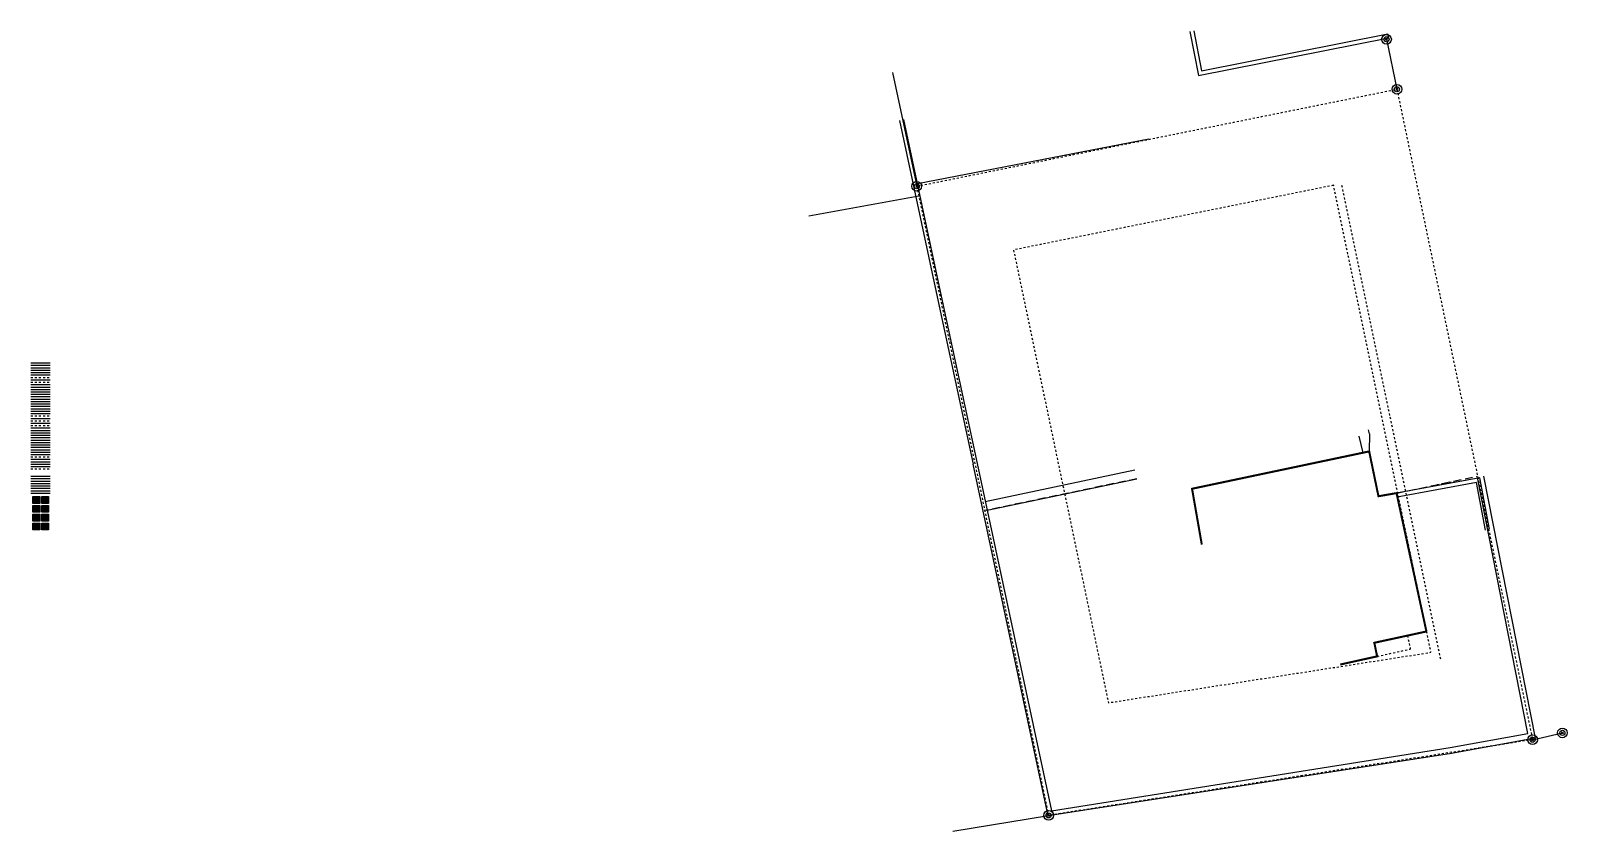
# Model space of a CAD drawing. Header units: inches. Extents: x 183041.9 to 183117.2, y 675914.3 to 675953.5.
import ezdxf
from ezdxf.enums import TextEntityAlignment as Align

# ---------------------------------------------------------------- set-up
doc = ezdxf.new("R2010")
doc.units = ezdxf.units.IN
doc.header["$LTSCALE"] = 0.03
doc.header["$PDMODE"] = 3
doc.header["$PDSIZE"] = 0.05
for name, pattern in [('BORDER2', [0.875, 0.25, -0.125, 0.25, -0.125, 0, -0.125]), ('DASHED', [19.05, 12.7, -6.35]), ('DASHED2', [0.375, 0.25, -0.125]), ('HIDDEN', [0.375, 0.25, -0.125]), ('HIDDEN2', [0.1875, 0.125, -0.0625])]:
    doc.linetypes.add(name, pattern=pattern)
for name, color, linetype in [('1602', 120, 'Continuous'), ('1BATIM', 7, 'Continuous'), ('1KIR-EVEN', 142, 'Continuous'), ('2100', 7, 'Continuous'), ('2206', 240, 'DASHED'), ('2346', 6, 'Continuous'), ('2601', 142, 'Continuous'), ('A-Anno-Dim 100', 9, 'Continuous'), ('A-Anno-Dim 25', 9, 'Continuous'), ('A-Anno-Dim 50', 9, 'Continuous'), ('A-Anno-Symbol 100', 2, 'Continuous'), ('A-Anno-Symbol 25', 2, 'Continuous'), ('A-Anno-Symbol 50', 2, 'Continuous'), ('A-Anno-Text 100', 2, 'Continuous'), ('A-Anno-Text 25', 2, 'Continuous'), ('A-Anno-Text 50', 2, 'Continuous'), ('A-Building Line', 240, 'BORDER2'), ('A-CENTER', 12, 'BORDER2'), ('A-Concrete', 4, 'Continuous'), ('A-Dashed', 9, 'DASHED2'), ('A-Demo', 2, 'Continuous'), ('A-Demolition-hatch', 50, 'Continuous'), ('A-Door', 9, 'Continuous'), ('A-Elec', 2, 'Continuous'), ('A-Elec Dashed', 12, 'Continuous'), ('A-Flor-Strs', 8, 'Continuous'), ('A-Furn', 12, 'Continuous'), ('A-Ground', 4, 'Continuous'), ('A-Hatch Conc.', 141, 'Continuous'), ('A-Hatch Elevation', 30, 'Continuous'), ('A-Hatch Shadow', 253, 'Continuous'), ('A-Hatch Wall', 240, 'Continuous'), ('A-Hatch Window', 96, 'Continuous'), ('A-HATCH-01', 30, 'Continuous'), ('A-HATCH-02', 140, 'Continuous'), ('A-HATCH-03', 72, 'Continuous'), ('A-HATCH-04', 201, 'Continuous'), ('A-HATCH-05', 40, 'Continuous'), ('A-HATCH-06', 61, 'Continuous'), ('A-hatch-floor', 253, 'Continuous'), ('A-Kkt', 2, 'DASHED2'), ('A-Light Fixture', 2, 'Continuous'), ('A-Ovhd', 9, 'HIDDEN2'), ('A-pfix', 12, 'Continuous'), ('A-Pool', 131, 'Continuous'), ('A-Property Line', 162, 'BORDER2'), ('A-View 1', 3, 'Continuous'), ('A-View 2', 2, 'Continuous'), ('A-view 3', 9, 'Continuous'), ('A-View 4', 8, 'Continuous'), ('A-View 5', 12, 'Continuous'), ('A-Wall', 3, 'Continuous'), ('A-Wall Hatch', 252, 'Continuous'), ('A-Wall_Head', 8, 'DASHED2'), ('A-Window', 12, 'Continuous'), ('A-Window sill', 9, 'Continuous'), ('GADER', 7, 'Continuous')]:
    doc.layers.add(name, color=color, linetype=linetype)
doc.layers.add('A-Area', color=11, linetype='Continuous', plot=False)
doc.layers.add('A-unplot', color=3, linetype='Continuous', plot=False)
doc.styles.add('TRHEBTXT', font='HEBTXT.SHX')

# ---------------------------------------------------------------- blocks, each defined once
blk = doc.blocks.new('TRP0001')
at = {"linetype": 'Continuous'}
for centre, radius in [((0, 0, 3000), 0.95), ((0, 0, 3001), 0.5)]:
    blk.add_circle(centre, radius, dxfattribs=at)
blk.add_point((0, 0))
at = {"style": 'TRHEBTXT', "flags": 8}
blk.add_attdef('NAME', text='', height=1.8, dxfattribs=at).set_placement((0, 2.1), align=Align.BOTTOM_CENTER)
blk.add_attdef('HIGHTM', text='', height=1.6, dxfattribs=at).set_placement((-1.5, 0), align=Align.RIGHT)
blk.add_attdef('HIGHTC', (1.5, 0), '', height=1.6, dxfattribs=at)
blk.add_attdef('MARK', text='', height=2, dxfattribs=at).set_placement((0, -1.3), align=Align.TOP_CENTER)
blk = doc.blocks.new('layers')
at = {"layer": 'A-HATCH-01'}
blk.add_hatch(color=256, dxfattribs=at).paths.add_polyline_path([(-16.6, -137.2), (-16.6, -128.7), (-8.1, -128.7), (-8.1, -137.2)])
at = {"layer": 'A-HATCH-02'}
blk.add_hatch(color=256, dxfattribs=at).paths.add_polyline_path([(-5.6, -126.2), (-5.6, -117.7), (2.9, -117.7), (2.9, -126.2)])
at = {"layer": 'A-HATCH-03'}
blk.add_hatch(color=256, dxfattribs=at).paths.add_polyline_path([(-16.6, -126.2), (-16.6, -117.7), (-8.1, -117.7), (-8.1, -126.2)])
at = {"layer": 'A-HATCH-04'}
blk.add_hatch(color=256, dxfattribs=at).paths.add_polyline_path([(-5.6, -104.2), (-5.6, -95.7), (2.9, -95.7), (2.9, -104.2)])
at = {"layer": 'A-HATCH-05'}
blk.add_hatch(color=256, dxfattribs=at).paths.add_polyline_path([(-16.6, -115.2), (-16.6, -106.7), (-8.1, -106.7), (-8.1, -115.2)])
at = {"layer": 'A-HATCH-06'}
blk.add_hatch(color=256, dxfattribs=at).paths.add_polyline_path([(-16.6, -104.2), (-16.6, -95.7), (-8.1, -95.7), (-8.1, -104.2)])
at = {"layer": 'A-hatch-floor'}
blk.add_hatch(color=256, dxfattribs=at).paths.add_polyline_path([(-5.6, -115.2), (-5.6, -106.7), (2.9, -106.7), (2.9, -115.2)])
at = {"layer": 'A-Pool'}
blk.add_hatch(color=256, dxfattribs=at).paths.add_polyline_path([(-5.6, -137.2), (-5.6, -128.7), (2.9, -128.7), (2.9, -137.2)])
blk.add_lwpolyline([(-19.3, 55.6), (5, 55.6)])
for points in [[(-16.6, -104.2), (-16.6, -95.7), (-8.1, -95.7), (-8.1, -104.2)], [(-16.6, -115.2), (-16.6, -106.7), (-8.1, -106.7), (-8.1, -115.2)], [(-5.6, -104.2), (-5.6, -95.7), (2.9, -95.7), (2.9, -104.2)], [(-5.6, -115.2), (-5.6, -106.7), (2.9, -106.7), (2.9, -115.2)], [(-16.6, -126.2), (-16.6, -117.7), (-8.1, -117.7), (-8.1, -126.2)], [(-16.6, -137.2), (-16.6, -128.7), (-8.1, -128.7), (-8.1, -137.2)], [(-5.6, -126.2), (-5.6, -117.7), (2.9, -117.7), (2.9, -126.2)], [(-5.6, -137.2), (-5.6, -128.7), (2.9, -128.7), (2.9, -137.2)]]:
    blk.add_lwpolyline(points, close=True)
at = {"layer": 'A-Anno-Dim 100'}
blk.add_lwpolyline([(-19.3, 37.6), (5, 37.6)], dxfattribs=at)
at = {"layer": 'A-Anno-Dim 25'}
blk.add_line((-19.3, 58.6), (5, 58.6), dxfattribs=at)
at = {"layer": 'A-Anno-Dim 50'}
blk.add_lwpolyline([(-19.3, 34.6), (5, 34.6)], dxfattribs=at)
at = {"layer": 'A-Anno-Symbol 100'}
blk.add_lwpolyline([(-19.3, -10.4), (5, -10.4)], dxfattribs=at)
at = {"layer": 'A-Anno-Symbol 25'}
blk.add_lwpolyline([(-19.3, -13.4), (5, -13.4)], dxfattribs=at)
at = {"layer": 'A-Anno-Symbol 50'}
blk.add_lwpolyline([(-19.3, -16.4), (5, -16.4)], dxfattribs=at)
at = {"layer": 'A-Anno-Text 100'}
blk.add_lwpolyline([(-19.3, -19.4), (5, -19.4)], dxfattribs=at)
at = {"layer": 'A-Anno-Text 25'}
blk.add_line((-19.3, 61.6), (5, 61.6), dxfattribs=at)
at = {"layer": 'A-Anno-Text 50'}
blk.add_line((-19.3, 64.6), (5, 64.6), dxfattribs=at)
at = {"layer": 'A-Area'}
blk.add_line((-19.3, 67.6), (5, 67.6), dxfattribs=at)
at = {"layer": 'A-Building Line'}
blk.add_lwpolyline([(-19.3, 52.6), (5, 52.6)], dxfattribs=at)
at = {"layer": 'A-CENTER', "ltscale": 0.5}
blk.add_line((-19.3, -61.4), (5, -61.4), dxfattribs=at)
at = {"layer": 'A-Concrete'}
blk.add_lwpolyline([(-19.3, 49.6), (5, 49.6)], dxfattribs=at)
at = {"layer": 'A-Dashed'}
blk.add_lwpolyline([(-19.3, 46.6), (5, 46.6)], dxfattribs=at)
at = {"layer": 'A-Demo'}
blk.add_lwpolyline([(-19.3, 43.6), (5, 43.6)], dxfattribs=at)
at = {"layer": 'A-Demolition-hatch'}
blk.add_lwpolyline([(-19.3, 40.6), (5, 40.6)], dxfattribs=at)
at = {"layer": 'A-Door'}
blk.add_lwpolyline([(-19.3, 31.6), (5, 31.6)], dxfattribs=at)
at = {"layer": 'A-Elec'}
blk.add_lwpolyline([(-19.3, 28.6), (5, 28.6)], dxfattribs=at)
at = {"layer": 'A-Elec Dashed'}
blk.add_lwpolyline([(-19.3, 25.6), (5, 25.6)], dxfattribs=at)
at = {"layer": 'A-Flor-Strs'}
blk.add_line((-19.3, 70.6), (5, 70.6), dxfattribs=at)
at = {"layer": 'A-Furn'}
blk.add_lwpolyline([(-19.3, 22.6), (5, 22.6)], dxfattribs=at)
at = {"layer": 'A-Ground'}
blk.add_line((-19.3, -55.4), (5, -55.4), dxfattribs=at)
at = {"layer": 'A-Hatch Conc.'}
blk.add_lwpolyline([(-19.3, 19.6), (5, 19.6)], dxfattribs=at)
at = {"layer": 'A-Hatch Elevation'}
blk.add_lwpolyline([(-19.3, 16.6), (5, 16.6)], dxfattribs=at)
at = {"layer": 'A-Hatch Shadow'}
blk.add_lwpolyline([(-19.3, 13.6), (5, 13.6)], dxfattribs=at)
at = {"layer": 'A-Hatch Wall'}
blk.add_lwpolyline([(-19.3, 10.6), (5, 10.6)], dxfattribs=at)
at = {"layer": 'A-Hatch Window'}
blk.add_lwpolyline([(-19.3, 7.6), (5, 7.6)], dxfattribs=at)
at = {"layer": 'A-HATCH-01'}
blk.add_line((5, -88.9), (-19.3, -88.9), dxfattribs=at)
at = {"layer": 'A-HATCH-02'}
blk.add_line((5, -85.9), (-19.3, -85.9), dxfattribs=at)
at = {"layer": 'A-HATCH-03'}
blk.add_line((5, -82.9), (-19.3, -82.9), dxfattribs=at)
at = {"layer": 'A-HATCH-04'}
blk.add_line((5, -73.9), (-19.3, -73.9), dxfattribs=at)
at = {"layer": 'A-HATCH-05'}
blk.add_line((5, -76.9), (-19.3, -76.9), dxfattribs=at)
at = {"layer": 'A-HATCH-06'}
blk.add_line((5, -70.9), (-19.3, -70.9), dxfattribs=at)
at = {"layer": 'A-hatch-floor'}
blk.add_line((5, -79.9), (-19.3, -79.9), dxfattribs=at)
at = {"layer": 'A-Kkt'}
blk.add_lwpolyline([(-19.3, 4.6), (5, 4.6)], dxfattribs=at)
at = {"layer": 'A-Light Fixture'}
blk.add_lwpolyline([(-19.3, 1.6), (5, 1.6)], dxfattribs=at)
at = {"layer": 'A-Ovhd'}
blk.add_lwpolyline([(-19.3, -1.4), (5, -1.4)], dxfattribs=at)
at = {"layer": 'A-pfix'}
blk.add_line((-19.3, -58.4), (5, -58.4), dxfattribs=at)
at = {"layer": 'A-Pool'}
blk.add_line((5, -91.9), (-19.3, -91.9), dxfattribs=at)
blk.add_lwpolyline([(-19.3, -4.4), (5, -4.4)], dxfattribs=at)
at = {"layer": 'A-Property Line'}
blk.add_lwpolyline([(-19.3, -7.4), (5, -7.4)], dxfattribs=at)
at = {"layer": 'A-unplot'}
blk.add_lwpolyline([(-19.3, -22.4), (5, -22.4)], dxfattribs=at)
at = {"layer": 'A-View 1'}
blk.add_lwpolyline([(-19.3, -25.4), (5, -25.4)], dxfattribs=at)
at = {"layer": 'A-View 2'}
blk.add_lwpolyline([(-19.3, -28.4), (5, -28.4)], dxfattribs=at)
at = {"layer": 'A-view 3'}
blk.add_lwpolyline([(-19.3, -31.4), (5, -31.4)], dxfattribs=at)
at = {"layer": 'A-View 4'}
blk.add_lwpolyline([(-19.3, -34.4), (5, -34.4)], dxfattribs=at)
at = {"layer": 'A-View 5'}
blk.add_lwpolyline([(-19.3, -37.4), (5, -37.4)], dxfattribs=at)
at = {"layer": 'A-Wall'}
blk.add_lwpolyline([(-19.3, -40.4), (5, -40.4)], dxfattribs=at)
at = {"layer": 'A-Wall Hatch'}
blk.add_lwpolyline([(-19.3, -43.4), (5, -43.4)], dxfattribs=at)
at = {"layer": 'A-Wall_Head'}
blk.add_lwpolyline([(-19.3, -46.4), (5, -46.4)], dxfattribs=at)
at = {"layer": 'A-Window'}
blk.add_lwpolyline([(-19.3, -49.4), (5, -49.4)], dxfattribs=at)
at = {"layer": 'A-Window sill'}
blk.add_lwpolyline([(-19.3, -52.4), (5, -52.4)], dxfattribs=at)

msp = doc.modelspace()

# ---------------------------------------------------------------- linework, layer by layer
at = {"layer": '1602', "color": 8}
for p, q in [((183085.389, 675945.415), (183080.004, 675944.436)), ((183115.457, 675918.782), (183116.92, 675919.117)), ((183087.049, 675914.295), (183091.745, 675915.074))]:
    msp.add_line(p, q, dxfattribs=at)
at = {"layer": '1602', "color": 8, "flags": 128}
for points in [[(183108.301, 675953.104), (183108.811, 675950.657)], [(183084.096, 675951.472), (183085.286, 675945.905)]]:
    msp.add_lwpolyline(points, dxfattribs=at)
at = {"layer": '1BATIM', "color": 8, "ltscale": 2.5, "const_width": 0.1, "flags": 128}
for points in [[(183110.257, 675924.085), (183108.792, 675930.866)], [(183106.032, 675922.465), (183107.841, 675922.866), (183107.704, 675923.532), (183110.257, 675924.085)]]:
    msp.add_lwpolyline(points, dxfattribs=at)
at = {"layer": '1KIR-EVEN', "color": 8, "ltscale": 2.5, "flags": 128}
msp.add_lwpolyline([(183113.045, 675931.696), (183115.58, 675918.85), (183111.48, 675918.1), (183091.728, 675915.052), (183088.045, 675932.278)], dxfattribs=at)
at = {"layer": '2100', "color": 8, "const_width": 0.1, "flags": 128}
msp.add_lwpolyline([(183099.252, 675928.342), (183098.774, 675931.079), (183107.452, 675932.909), (183107.906, 675930.712), (183108.792, 675930.866)], dxfattribs=at)
at = {"layer": '2206', "color": 8, "linetype": 'DASHED'}
for p, q in [((183096.063, 675931.566), (183088.617, 675930.006)), ((183108.792, 675930.866), (183112.765, 675931.695))]:
    msp.add_line(p, q, dxfattribs=at)
at = {"layer": '2346', "color": 8, "flags": 128}
for points in [[(183107.158, 675932.847), (183106.965, 675933.653)], [(183107.467, 675933.773), (183107.452, 675932.909)]]:
    msp.add_lwpolyline(points, dxfattribs=at)
at = {"layer": '2601', "color": 8, "flags": 128}
for points in [[(183098.658, 675953.485), (183099.086, 675951.328)], [(183098.855, 675953.524), (183099.243, 675951.563)], [(183099.086, 675951.328), (183108.407, 675953.174)], [(183099.243, 675951.563), (183108.368, 675953.37)], [(183108.407, 675953.174), (183108.368, 675953.37)], [(183084.443, 675949.133), (183086.244, 675940.706)], [(183084.638, 675949.175), (183086.439, 675940.748)], [(183096.657, 675948.211), (183085.323, 675946.014)], [(183086.244, 675940.706), (183088.045, 675932.278)], [(183086.439, 675940.748), (183088.241, 675932.32)], [(183107.467, 675933.773), (183107.421, 675933.968)], [(183088.241, 675932.32), (183091.89, 675915.289), (183111.426, 675918.395), (183115.227, 675919.09), (183112.751, 675931.638)], [(183088.638, 675930.459), (183095.972, 675932)], [(183088.731, 675930.025), (183096.063, 675931.566)], [(183113.355, 675929.093), (183112.876, 675931.611), (183108.792, 675930.866)], [(183113.158, 675929.056), (183112.717, 675931.378), (183108.828, 675930.67)]]:
    msp.add_lwpolyline(points, dxfattribs=at)
at = {"layer": 'A-Building Line'}
msp.add_line((183110.956, 675922.734), (183106.099, 675946.028), dxfattribs=at)
at = {"layer": 'A-Building Line', "flags": 128}
msp.add_lwpolyline([(183105.707, 675945.949), (183090.027, 675942.782), (183094.676, 675920.593), (183110.478, 675923.064)], close=True, dxfattribs=at)
at = {"layer": 'A-Property Line'}
msp.add_line((183115.457, 675918.782), (183091.745, 675915.074), dxfattribs=at)
at = {"layer": 'A-Property Line', "flags": 128}
for points in [[(183085.286, 675945.905), (183108.811, 675950.657)], [(183108.811, 675950.657), (183115.457, 675918.782)], [(183085.286, 675945.905), (183091.745, 675915.074)], [(183110.778, 675931.281), (183111.573, 675931.441)]]:
    msp.add_lwpolyline(points, dxfattribs=at)
at = {"layer": 'GADER', "color": 8, "linetype": 'HIDDEN'}
for p in [(183109.328, 675923.884), (183107.841, 675922.866)]:
    msp.add_line(p, (183109.467, 675923.226), dxfattribs=at)

# ---------------------------------------------------------------- block references
at = {"xscale": 0.03937007874015748, "yscale": 0.03937007874015748, "zscale": 0.03937007874015748}
msp.add_blockref('layers', (183042.639, 675934.467), dxfattribs=at)
at = {"layer": '1602', "color": 8, "xscale": 0.25, "yscale": 0.25, "zscale": 0.25}
for p in [(183108.301, 675953.104), (183108.811, 675950.657), (183085.286, 675945.905), (183115.457, 675918.782), (183116.92, 675919.117), (183091.745, 675915.074)]:
    msp.add_blockref('TRP0001', p, dxfattribs=at)

doc.saveas('drawing.dxf')
